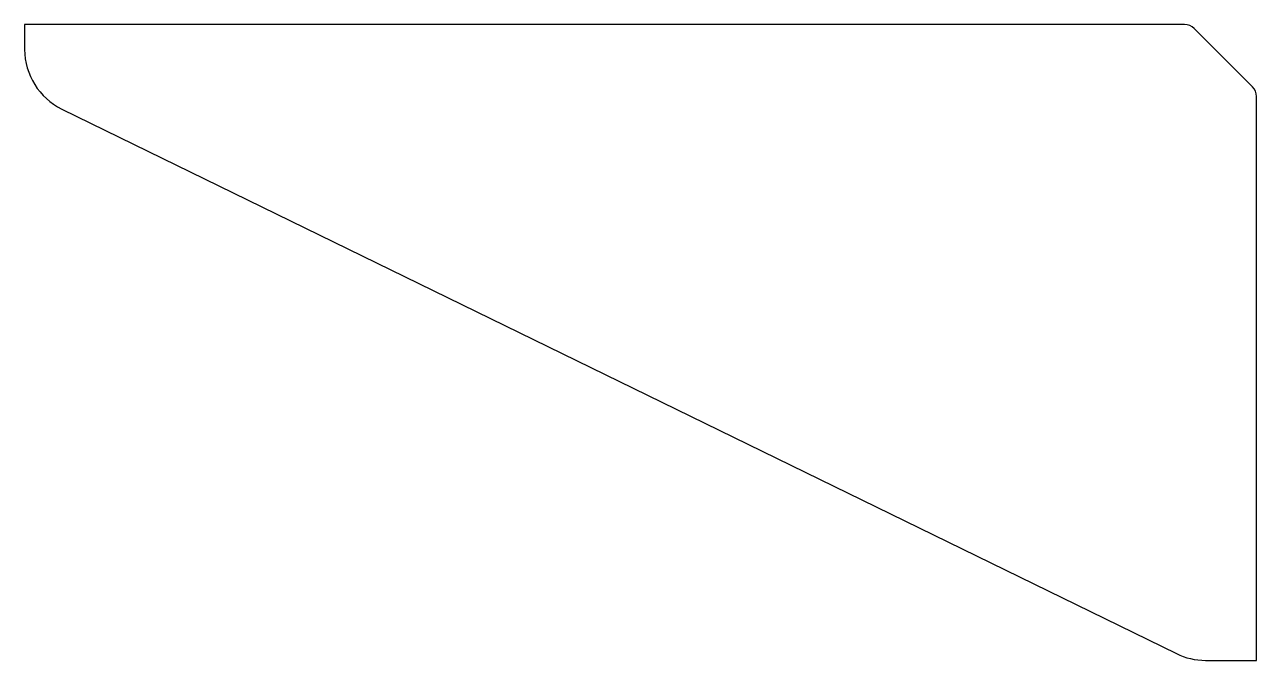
# Model space of a CAD drawing. Header units: millimetres. Extents: x -93 to 0, y -48 to 0.
import ezdxf

# ---------------------------------------------------------------- set-up
doc = ezdxf.new("R2010")
doc.units = ezdxf.units.MM

msp = doc.modelspace()

# ---------------------------------------------------------------- linework, layer by layer
at = {"color": 7, "linetype": 'Continuous', "lineweight": 25}
for p, q in [((-5.414, 0), (-93, 0)), ((-93, 0), (-93, -1.878)), ((-0.293, -4.707), (-4.707, -0.293)), ((0, -48), (0, -5.414)), ((-90.195, -6.371), (-6.039, -47.492)), ((-3.844, -48), (0, -48))]:
    msp.add_line(p, q, dxfattribs=at)
for centre, radius, start, end in [((-5.414, -1), 1, 45, 90), ((-88, -1.878), 5, 180, 243.95818), ((-1, -5.414), 1, 0, 45), ((-3.844, -43), 5, 243.95818, 270)]:
    msp.add_arc(centre, radius, start, end, dxfattribs=at)

doc.saveas('drawing.dxf')
